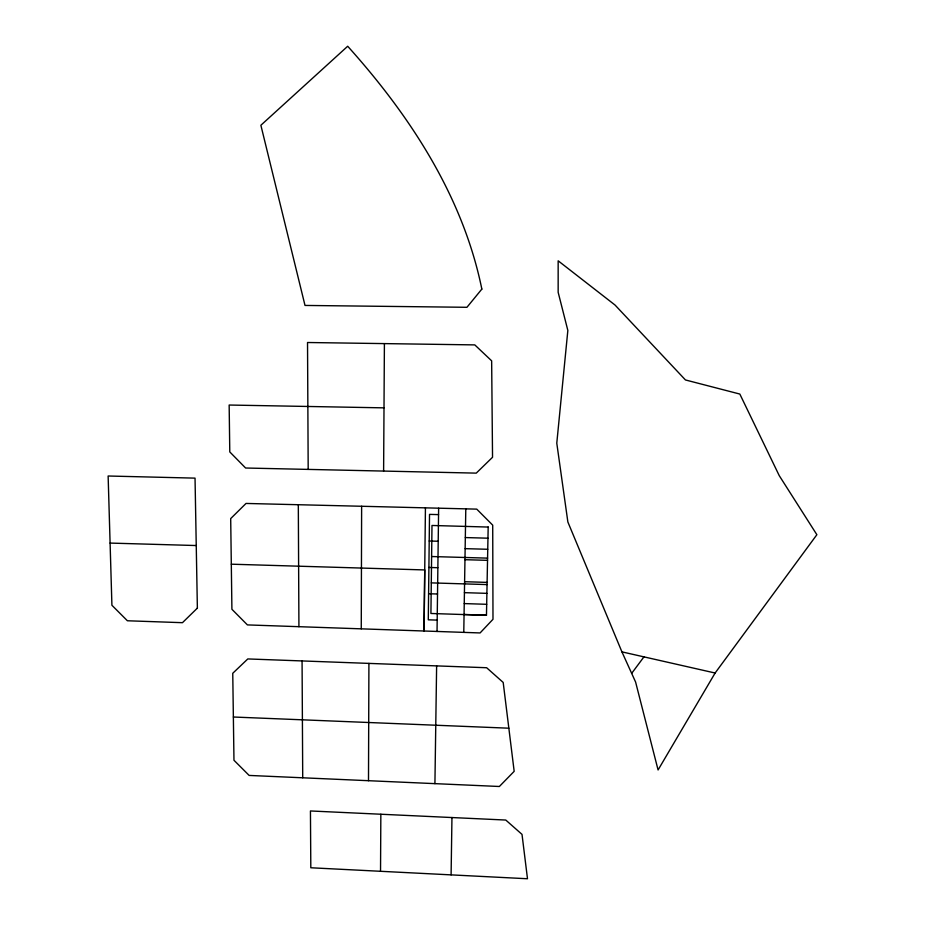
<?xml version="1.0" encoding="UTF-8"?>
<svg xmlns="http://www.w3.org/2000/svg" width="925" height="925" viewBox="0 0 925 925"><rect width="100%" height="100%" fill="white"/><g stroke="black" fill="none" stroke-linecap="round" stroke-linejoin="round"><path stroke-width="1.39" d="M361.259 628.827L361.629 506.264L246.027 503.443L230.695 518.59L231.909 609.274L247.414 624.907L480.087 632.943L492.99 619.288L492.713 525.157L476.745 509.132L361.629 506.264M368.497 780.7L249.137 775.428L233.967 760.257L232.753 673.284L247.808 658.935L486.642 667.734L503.188 682.442L514.173 771.334L499.361 786.493L368.497 780.7L368.913 663.398M380.533 871.292L310.812 867.766L310.442 810.959L505.778 820.047L522.012 834.385L527.493 878.75L380.533 871.292L380.846 814.254M383.609 471.079L384.407 343.603M425.431 507.86L424.055 631.012L424.748 569.939L231.308 564.192M437.039 631.463L438.635 508.183M434.923 783.648L436.623 665.907M451.099 874.877L451.955 817.527M463.772 632.388L465.795 508.854M488.169 527.053L431.987 525.469L430.923 613.483L486.469 615.298L488.18 526.961M715.118 673.018L658.08 769.958L635.602 682.049L621.924 651.871L567.869 522.001L556.781 443.179L567.846 330.456L558.157 292.3L558.157 260.804L615.044 305.053L685.448 379.955L739.827 394.05L779.232 475.623L816.868 534.708L715.118 673.018L621.924 651.871M631.648 673.388L644.031 656.762M383.967 407.856L229.157 405.034L229.782 451.92L245.611 468.015L476.259 473.126L492.539 457.274L491.649 360.831L474.803 344.898L307.528 342.504L308.187 469.414M438.554 514.612L429.524 514.381L428.287 619.819L437.19 620.108M465.321 537.564L487.961 538.188M429.212 541.009L438.207 541.252M465.148 548.652L487.741 549.277M110.087 543.079L196.262 545.542M431.617 556.526L487.579 558.133M464.963 559.694L487.533 560.342M428.899 567.453L437.86 567.719M464.604 581.698L487.105 582.392M431.293 582.877L487.059 584.588M464.419 592.659L486.897 593.353M428.587 593.723L437.525 594M464.246 603.586L486.689 604.303M464.072 614.478L486.469 615.206M508.842 728.195L233.366 717.014M302.718 777.798L302.07 660.924M298.312 504.703L298.925 626.699M481.844 289.097L466.94 307.297L305.007 305.435L260.873 125.257L347.696 46.25C410.018 115.613 462.974 196.493 481.844 289.097M197.372 608.118L182.456 622.687L127.396 620.768L111.913 605.262L108.132 476.005L195.036 478.132L197.372 608.118"/></g></svg>
